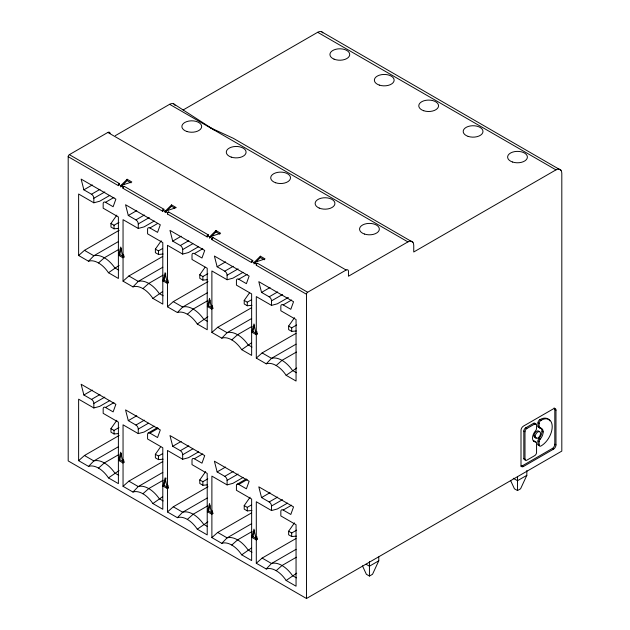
<?xml version="1.0" encoding="UTF-8"?>
<svg xmlns="http://www.w3.org/2000/svg" width="630" height="630" viewBox="0 0 630 630"><rect width="100%" height="100%" fill="white"/><g stroke="black" fill="none" stroke-linecap="round" stroke-linejoin="round"><path stroke-width="0.94" d="M122.897 257.733L118.527 255.205L120.716 247.047L122.897 257.733L124.063 257.056L123.519 254.386M118.527 255.205L119.692 254.528L121.393 248.181M167.32 283.374L162.942 280.846L165.131 272.688L167.32 283.374L168.486 282.705L167.934 280.027M162.942 280.846L164.115 280.177L165.808 273.829M122.897 462.892L118.527 460.365L120.716 452.206L122.897 462.892L124.063 462.215L123.519 459.546M118.527 460.365L119.692 459.695L121.393 453.348M211.735 309.015L207.364 306.495L209.554 298.336L211.735 309.015L212.901 308.346L212.357 305.676M207.364 306.495L208.53 305.818L209.987 300.376M167.32 488.534L162.942 486.006L165.131 477.847L167.32 488.534L168.486 487.864L167.934 485.187M162.942 486.006L164.115 485.336L166.052 478.083M256.158 334.664L251.78 332.136L253.969 323.977L256.158 334.664L257.323 333.987L256.772 331.317M251.78 332.136L252.945 331.467L254.646 325.119M211.735 514.182L207.364 511.654L209.554 503.496L211.735 514.182L212.901 513.505L212.357 510.835M207.364 511.654L208.53 510.977L209.987 505.543M256.158 539.823L251.78 537.295L253.969 529.137L256.158 539.823L257.323 539.154L256.772 536.476M251.78 537.295L252.945 536.626L254.646 530.279M378.772 556.959L378.772 560.81L372.527 574.269L369.448 576.048L366.369 574.269L362.463 565.858M526.83 470.515L526.83 475.327L520.585 488.785L517.506 490.565L514.427 488.785L510.52 480.375M118.653 228.399L114.038 228.808L110.959 227.036L110.959 223.477L116.826 215.129M163.076 254.04L158.453 254.457L155.374 252.677L155.374 249.126L161.241 240.778M207.49 279.689L202.868 280.098L199.789 278.318L199.789 274.767L205.128 267.175M118.653 433.558L114.038 433.968L110.959 432.196L110.959 428.636L116.826 420.289M251.905 305.329L247.291 305.747L244.212 303.967L244.212 300.408L249.543 292.824M163.076 459.199L158.453 459.616L155.374 457.837L155.374 454.285L160.705 446.694M296.328 330.978L291.706 331.388L288.627 329.608L288.627 326.057L294.493 317.709M207.49 484.848L202.868 485.258L199.789 483.486L199.789 479.926L205.656 471.579M251.905 510.489L247.291 510.906L244.212 509.127L244.212 505.575L250.078 497.227M296.328 536.138L291.706 536.547L288.627 534.775L288.627 531.216L294.493 522.869M109.833 195.371L99.674 201.238L93.838 202.805L78.624 194.016L78.624 255.512L88.546 261.237L93.838 255.756L118.393 241.581M109.833 400.53L99.674 406.397L93.838 407.964L78.624 399.176L78.624 460.672L88.546 466.397L93.838 460.924L118.393 446.749M243.085 272.31L232.927 278.176L227.099 279.736L211.885 270.955L211.885 332.443L221.799 338.168L227.099 332.695L251.646 318.52M288.351 297.462L277.342 303.817L271.514 305.377L256.3 296.596L256.3 358.092L266.222 363.817L271.514 358.336L296.068 344.161M154.248 221.02L144.089 226.887L138.261 228.446L123.047 219.665L123.047 281.153L132.962 286.886L138.261 281.405L162.808 267.23M198.663 246.661L188.504 252.528L182.676 254.087L167.462 245.306L167.462 306.802L177.384 312.527L182.676 307.046L207.231 292.871M154.248 426.179L144.089 432.046L138.261 433.605L123.047 424.825L123.047 486.313L132.962 492.046L138.261 486.565L162.808 472.39M198.663 451.82L188.504 457.687L182.676 459.254L167.462 450.466L167.462 511.962L177.384 517.687L182.676 512.214L207.231 498.039M243.085 477.469L232.927 483.336L227.099 484.895L211.885 476.115L211.885 537.603L221.799 543.336L227.099 537.855L251.646 523.68M287.5 503.11L277.342 508.977L271.514 510.536L256.3 501.756L256.3 563.251L266.222 568.977L271.514 563.496L296.068 549.321M120.716 185.653L127.118 179.259L131.804 181.96L120.716 185.653L120.716 187L127.118 180.605L127.118 179.259M165.131 211.302L171.533 204.9L176.219 207.609L165.131 211.302L165.131 212.649L171.533 206.246L171.533 204.9M209.554 236.943L215.948 230.548L220.634 233.25L209.554 236.943L209.554 238.29M211.467 236.368L215.948 231.895L215.948 230.548M253.969 262.592L260.371 256.19L265.057 258.899L253.969 262.592L253.969 263.939L260.371 257.536L260.371 256.19M78.624 255.512L84.459 250.338L119.164 230.304M98.508 262.946L104.336 257.78L118.723 249.472M123.047 281.153L128.874 275.987L162.737 256.434M142.923 288.595L148.751 283.421L163.146 275.113M167.462 306.802L173.289 301.628L208.002 281.594M187.338 314.236L193.174 309.07L207.561 300.762M211.885 332.443L217.712 327.277L251.575 307.724M78.624 460.672L84.459 455.506L119.164 435.464M231.761 339.885L237.589 334.711L251.984 326.403M98.508 468.106L104.336 462.94L118.723 454.632M256.3 358.092L262.127 352.918L295.998 333.372M123.047 486.313L128.874 481.147L162.737 461.593M276.176 365.526L282.004 360.36L296.399 352.052M142.923 493.755L148.751 488.581L163.146 480.273M167.462 511.962L173.289 506.788L208.002 486.754M187.338 519.396L193.174 514.23L207.561 505.922M211.885 537.603L217.712 532.437L251.575 512.883M231.761 545.044L237.589 539.871L251.984 531.562M256.3 563.251L262.127 558.078L295.998 538.532M276.176 570.685L282.004 565.519L296.399 557.211M88.546 261.237A22.523 13.002 60 0 1 108.462 272.735L119.062 265.435M132.962 286.886A22.523 13.002 60 0 1 152.877 298.384L162.635 291.564M177.384 312.527A22.523 13.002 60 0 1 197.3 324.025L207.892 316.725M221.799 338.168A22.523 13.002 60 0 1 241.715 349.674L251.464 342.854M88.546 466.397A22.523 13.002 60 0 1 108.462 477.894L119.062 470.594M266.222 363.817A22.523 13.002 60 0 1 286.138 375.315L296.73 368.007M132.962 492.046A22.523 13.002 60 0 1 152.877 503.543L162.635 496.724M177.384 517.687A22.523 13.002 60 0 1 197.3 529.184L207.892 521.884M221.799 543.336A22.523 13.002 60 0 1 241.715 554.833L251.464 548.013M266.222 568.977A22.523 13.002 60 0 1 286.138 580.474L296.73 573.174M183.117 109.982L317.677 32.295L555.975 169.872A8.245 4.756 -60 0 1 561.81 173.242L561.81 451.096L306.487 598.5L68.19 460.924L68.19 156.681A1.646 0.953 -60 0 1 69.355 154.657L107.832 132.45A3.3 1.906 -60 0 1 110.124 133.332M115.259 135.702L169.62 104.312A8.245 4.756 -60 0 1 175.038 105.438M108.462 272.735L118.385 278.46L118.385 216.972L103.17 208.184L103.17 203.663A3.3 1.906 60 0 1 105.501 202.317L113.132 206.727L115.873 199.151L81.136 179.093L83.877 189.827L92.35 184.936M83.877 189.827L91.507 194.237L99.965 189.354M93.838 202.805L93.838 198.277L104.832 191.929M68.19 156.681L118.385 185.653L118.385 184.314L119.55 183.637L69.355 154.657M123.047 187L124.212 186.33L163.965 209.286A1.646 0.953 -60 0 0 162.8 211.302L123.047 188.346L123.047 187L118.385 184.314M105.501 202.317L113.951 197.434M152.877 298.384L162.8 304.109L162.8 242.613L147.585 233.832L147.585 229.304A3.3 1.906 60 0 1 149.916 227.958L157.555 232.368L160.296 224.8L125.551 204.742L128.292 215.476L136.773 210.577M110.959 223.477L114.038 225.257L118.96 222.414M128.292 215.476L135.93 219.886L144.38 215.003M138.261 228.446L138.261 223.926L149.255 217.578M162.8 211.302L162.8 209.955L163.965 209.286M167.462 212.649L168.627 211.971L208.388 234.927A1.646 0.953 -60 0 0 207.215 236.943L167.462 213.995L167.462 212.649L162.8 209.955M149.916 227.958L157.531 223.563M197.3 324.025L207.215 329.75L207.215 268.262L192.008 259.473L192.008 254.953A3.3 1.906 60 0 1 194.339 253.607L201.97 258.017L204.711 250.441L169.974 230.383L172.707 241.117L181.188 236.226M155.374 249.126L158.453 250.898L162.556 248.527M172.707 241.117L180.345 245.527L188.803 240.644M182.676 254.087L182.676 249.567L192.827 243.708M207.215 236.943L207.215 235.596L208.388 234.927M211.885 238.29L213.05 237.62L252.803 260.568A1.646 0.953 -60 0 0 251.638 262.592L211.885 239.636L211.885 238.29L207.215 235.596M194.339 253.607L202.789 248.724M241.715 349.674L251.638 355.399L251.638 293.903L236.423 285.122L236.423 280.594A3.3 1.906 60 0 1 238.754 279.248L246.393 283.657L249.133 276.09L214.389 256.032L217.13 266.766L225.611 261.867M199.789 274.767L202.868 276.546L207.798 273.696M217.13 266.766L224.768 271.176L233.218 266.293M227.099 279.736L227.099 275.208L238.085 268.868M251.638 262.592L251.638 261.245L252.803 260.568M251.638 261.245L256.3 263.939L257.465 263.261L307.653 292.241L346.13 270.026A3.3 1.906 -60 0 1 348.461 271.373L348.461 276.224L407.917 241.896A8.245 4.756 -60 0 1 413.745 245.259L413.745 251.992L555.975 169.872M238.754 279.248L247.212 274.365M108.462 477.894L118.385 483.627L118.385 422.131L103.17 413.343L103.17 408.823A3.3 1.906 60 0 1 105.501 407.476L113.132 411.886L115.873 404.31L81.136 384.253L83.877 394.994L92.35 390.096M286.138 375.315L296.053 381.04L296.053 319.552L280.838 310.763L280.838 306.243A3.3 1.906 60 0 1 283.169 304.896L290.808 309.306L293.548 301.731L258.804 281.673L261.544 292.407L270.026 287.516M244.212 300.408L247.291 302.187L251.394 299.817M83.877 394.994L91.507 399.396L99.965 394.514M261.544 292.407L269.183 296.817L277.641 291.934M93.838 407.964L93.838 403.436L104.832 397.089M271.514 305.377L271.514 300.856L282.508 294.509M105.501 407.476L113.951 402.594M283.169 304.896L291.627 300.014M152.877 503.543L162.8 509.268L162.8 447.772L147.585 438.992L147.585 434.464A3.3 1.906 60 0 1 149.916 433.117L157.555 437.527L160.296 429.959L125.551 409.902L128.292 420.635L136.773 415.737M110.959 428.636L114.038 430.416L118.96 427.573M288.627 326.057L291.706 327.836L296.635 324.986M128.292 420.635L135.93 425.045L144.38 420.163M138.261 433.605L138.261 429.085L148.404 423.226M148.27 432.96L157.476 427.644M149.916 433.117L158.374 428.242M197.3 529.184L207.215 534.909L207.215 473.421L192.008 464.633L192.008 460.113A3.3 1.906 60 0 1 194.339 458.766L201.97 463.176L204.711 455.6L169.974 435.543L172.707 446.276L181.188 441.386M155.374 454.285L158.453 456.057L162.556 453.687M172.707 446.276L180.345 450.686L188.803 445.804M182.676 459.254L182.676 454.726L192.827 448.867M194.339 458.766L202.789 453.883M241.715 554.833L251.638 560.558L251.638 499.062L236.423 490.282L236.423 485.754A3.3 1.906 60 0 1 238.754 484.407L246.393 488.817L249.133 481.249L214.389 461.191L217.13 471.925L225.611 467.027M199.789 479.926L202.868 481.706L207.798 478.863M217.13 471.925L224.768 476.335L233.218 471.453M227.099 484.895L227.099 480.375L238.085 474.028M237.108 484.249L246.306 478.934M238.754 484.407L247.212 479.532M286.138 580.474L296.053 586.199L296.053 524.711L280.838 515.923L280.838 511.402A3.3 1.906 60 0 1 283.169 510.056L290.808 514.466L293.548 506.89L258.804 486.833L261.544 497.566L270.026 492.676M244.212 505.575L247.291 507.347L251.394 504.976M261.544 497.566L269.183 501.976L277.641 497.094M271.514 510.536L271.514 506.016L282.508 499.669M283.169 510.056L291.627 505.173M288.627 531.216L291.706 532.996L296.635 530.153M525.664 427.872L533.555 423.321L534.72 423.99A2.607 1.504 -60 0 1 536.563 425.053L536.563 428.29A2.607 1.504 -60 0 1 535.524 430.802A7.529 4.347 -60 0 0 532.523 438.063A7.529 4.347 -60 0 0 535.524 441.866A2.607 1.504 -60 0 1 536.563 443.181L536.563 452.434A2.607 1.504 -60 0 1 534.72 455.624L526.83 460.183A2.607 1.504 -60 0 1 524.987 459.12L523.821 458.443L523.821 431.062A2.607 1.504 -60 0 1 525.664 427.872L526.83 428.55L534.72 423.99M539.957 419.619L541.123 420.297A15.679 9.056 -60 0 1 552.211 426.699A15.679 9.056 -60 0 1 541.123 445.906L540.973 445.985A2.607 1.504 -60 0 1 539.13 444.922L539.13 441.693A2.607 1.504 -60 0 1 540.17 439.181A7.529 4.347 -60 0 0 543.17 431.912L542.005 431.243A7.529 4.347 -60 0 0 539.004 427.439A2.607 1.504 -60 0 1 537.965 426.124L537.965 422.895A2.607 1.504 -60 0 1 539.808 419.706L539.957 419.619A15.679 9.056 -60 0 1 549.809 420.856M543.17 431.912A7.529 4.347 -60 0 0 540.17 428.116A2.607 1.504 -60 0 1 539.13 426.801L539.13 423.573A2.607 1.504 -60 0 1 540.973 420.375L541.123 420.297M520.766 466.098A3.473 2.008 -60 0 0 522.294 465.83L552.352 448.473A3.473 2.008 -60 0 0 554.809 444.221L554.809 409.508A3.473 2.008 -60 0 0 554.093 407.917M523.459 466.499L553.518 449.151A3.473 2.008 -60 0 0 555.975 444.89L555.975 410.177A3.473 2.008 -60 0 0 553.518 408.76L523.459 426.116A3.473 2.008 -60 0 0 521.002 430.369L521.002 465.082A3.473 2.008 -60 0 0 523.459 466.499L522.294 465.83M378.772 560.81L369.448 566.189L366.054 564.236M526.83 475.327L517.506 480.714L513.269 478.264M209.333 127.244L233.336 138.309L412.965 242.345M321.804 31.886L561.023 170.321M169.62 104.312L407.917 241.896M107.832 132.45L346.13 270.026M554.809 409.508L555.975 410.177M127.118 180.605L131.016 182.857M171.533 206.246L174.66 208.05M215.948 231.895L219.854 234.147M260.371 257.536L264.277 259.788M539.808 419.706L540.973 420.375M537.965 422.895L539.13 423.573M537.965 426.124L539.13 426.801M539.004 427.439L540.17 428.116M256.3 263.939L256.3 265.285L306.487 294.257L306.487 598.5M554.809 444.221L555.975 444.89M542.005 431.243A7.529 4.347 -60 0 1 539.004 438.504L540.17 439.181M534.019 435.858L535.185 436.527M523.821 431.062L524.987 431.739L524.987 459.12M552.352 448.473L553.518 449.151M539.004 438.504A2.607 1.504 -60 0 0 537.965 441.024L539.13 441.693M533.437 441.063A7.529 4.347 -60 0 0 534.358 441.189L535.524 441.866M537.965 441.024L537.965 444.252L539.13 444.922M119.692 254.528L124.063 257.056M164.115 280.177L168.486 282.705M208.53 305.818L212.901 308.346M252.945 331.467L257.323 333.987M84.459 250.338L93.838 255.756A24.727 14.277 60 0 1 114.825 267.876L118.739 270.136M128.874 275.987L138.261 281.405A24.727 14.277 60 0 1 159.248 293.517L163.154 295.777M173.289 301.628L182.676 307.046A24.727 14.277 60 0 1 203.663 319.166L207.569 321.426M217.712 327.277L227.099 332.695A24.727 14.277 60 0 1 248.078 344.807L251.992 347.067M262.127 352.918L271.514 358.336A24.727 14.277 60 0 1 292.501 370.456L296.407 372.716M119.692 459.695L124.063 462.215M164.115 485.336L168.486 487.864M208.53 510.977L212.901 513.505M252.945 536.626L257.323 539.154M84.459 455.506L93.838 460.924A24.727 14.277 60 0 1 114.825 473.035L118.739 475.296M128.874 481.147L138.261 486.565A24.727 14.277 60 0 1 159.248 498.684L163.154 500.937M173.289 506.788L182.676 512.214A24.727 14.277 60 0 1 203.663 524.325L207.569 526.585M217.712 532.437L227.099 537.855A24.727 14.277 60 0 1 248.078 549.966L251.992 552.226M262.127 558.078L271.514 563.496A24.727 14.277 60 0 1 292.501 575.615L296.407 577.875M173.746 103.903L214.35 130.087M517.506 476.863L517.506 490.565M369.448 561.385L369.448 576.048M291.706 327.836L291.706 331.388M291.706 532.996L291.706 536.547M247.291 302.187L247.291 305.747M247.291 507.347L247.291 510.906M202.868 276.546L202.868 280.098M202.868 481.706L202.868 485.258M158.453 250.898L158.453 254.457M158.453 456.057L158.453 459.616M114.038 225.257L114.038 228.808M114.038 430.416L114.038 433.968M317.677 32.295A8.245 4.756 -60 0 1 322.859 32.941M118.385 185.653A1.646 0.953 -60 0 1 119.55 183.637M91.507 399.396A3.3 1.906 60 0 1 93.838 403.436M269.183 501.976A3.3 1.906 60 0 1 271.514 506.016M91.507 194.237A3.3 1.906 60 0 1 93.838 198.277M135.93 425.045A3.3 1.906 60 0 1 138.261 429.085M123.047 188.346A1.646 0.953 -60 0 1 124.212 186.33M135.93 219.886A3.3 1.906 60 0 1 138.261 223.926M180.345 450.686A3.3 1.906 60 0 1 182.676 454.726M167.462 213.995A1.646 0.953 -60 0 1 168.627 211.971M180.345 245.527A3.3 1.906 60 0 1 182.676 249.567M224.768 476.335A3.3 1.906 60 0 1 227.099 480.375M269.183 296.817A3.3 1.906 60 0 1 271.514 300.856M256.3 265.285A1.646 0.953 -60 0 1 257.465 263.261M211.885 239.636A1.646 0.953 -60 0 1 213.05 237.62M224.768 271.176A3.3 1.906 60 0 1 227.099 275.208M306.487 294.257A1.646 0.953 -60 0 1 307.653 292.241M539.642 445.402A2.607 1.504 -60 0 1 537.965 444.252M533.555 423.321A2.607 1.504 -60 0 1 535.398 424.384M534.358 441.189A2.607 1.504 -60 0 1 535.327 441.969M525.499 459.593A2.607 1.504 -60 0 1 523.821 458.443M536.445 437.519A3.764 2.173 -60 0 1 534.027 436.055A3.764 2.173 -60 0 1 536.098 431.652A3.764 2.173 -60 0 1 539.154 431.755M524.987 431.739A2.607 1.504 -60 0 1 526.83 428.55M334.026 59.133A9.891 5.709 0 0 0 349.674 55.093A9.891 5.709 0 0 0 335.798 49.29A9.891 5.709 0 0 0 334.026 59.133M186.827 131.473A9.891 5.709 0 0 0 201.663 126.528A9.891 5.709 0 0 0 186.827 121.582A9.891 5.709 0 0 0 186.827 131.473M231.241 157.114A9.891 5.709 0 0 0 246.086 152.169A9.891 5.709 0 0 0 231.241 147.223A9.891 5.709 0 0 0 231.241 157.114M379.307 85.097A9.891 5.709 0 0 0 394.144 80.152A9.891 5.709 0 0 0 379.307 75.206A9.891 5.709 0 0 0 379.307 85.097M275.664 182.763A9.891 5.709 0 0 0 290.501 177.817A9.891 5.709 0 0 0 275.664 172.872A9.891 5.709 0 0 0 275.664 182.763M423.722 110.738A9.891 5.709 0 0 0 438.559 105.793A9.891 5.709 0 0 0 423.722 100.847A9.891 5.709 0 0 0 423.722 110.738M319.221 208.081A9.891 5.709 0 0 0 334.869 204.049A9.891 5.709 0 0 0 320.993 198.245A9.891 5.709 0 0 0 319.221 208.081M512.56 162.028A9.891 5.709 0 0 0 527.397 157.083A9.891 5.709 0 0 0 512.56 152.137A9.891 5.709 0 0 0 512.56 162.028M468.137 136.387A9.891 5.709 0 0 0 482.982 131.442A9.891 5.709 0 0 0 468.137 126.496A9.891 5.709 0 0 0 468.137 136.387M364.494 234.053A9.891 5.709 0 0 0 379.339 229.107A9.891 5.709 0 0 0 364.494 224.162A9.891 5.709 0 0 0 364.494 234.053M538.54 437.559A3.764 2.173 -60 0 0 539.729 431.731A3.764 2.173 -60 0 0 535.279 435.676A3.764 2.173 -60 0 0 538.54 437.559"/></g></svg>
